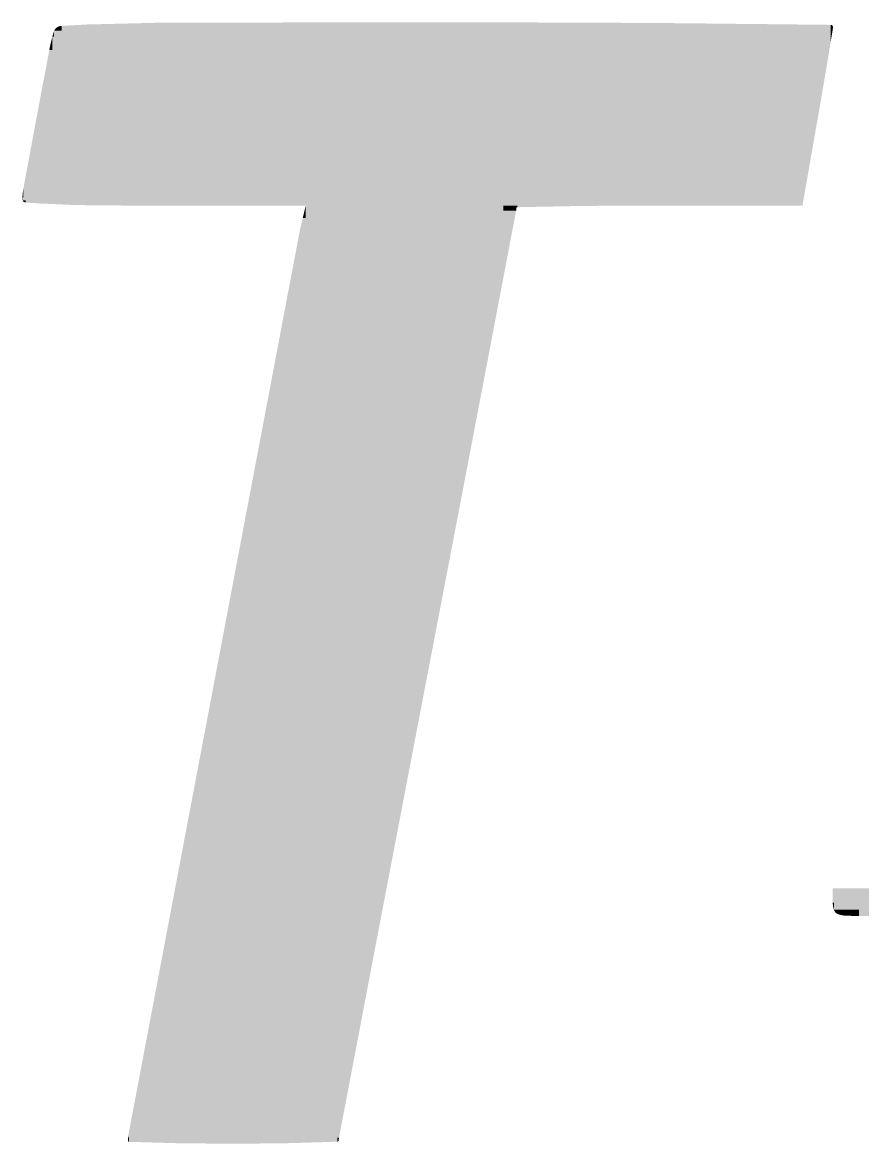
# Model space of a CAD drawing. Extents: x 149 to 8866, y 149 to 4853.
# Drawn here: x 5005.2 to 5111.2, y 4642.8 to 4784.2 of the extents above; entities that cross this region are included whole.
import ezdxf

# ---------------------------------------------------------------- set-up
doc = ezdxf.new("R2010")
doc.units = 0
doc.layers.add('L1D0', color=1, linetype='CONTINUOUS')

msp = doc.modelspace()

# ---------------------------------------------------------------- linework, layer by layer
at = {"layer": 'L1D0'}
for points in [[(5009.48, 4783.506), (5009.539, 4783.553), (5009.602, 4783.506), (5009.602, 4783.596)], [(5009.602, 4783.596), (5009.667, 4783.634), (5009.734, 4783.596), (5009.734, 4783.668)], [(5009.602, 4783.455), (5009.602, 4783.596), (5010.136, 4783.455), (5010.136, 4783.596)], [(5009.734, 4783.668), (5009.804, 4783.697), (5009.875, 4783.668), (5009.875, 4783.721)], [(5009.734, 4783.596), (5009.734, 4783.668), (5009.875, 4783.596), (5009.875, 4783.668)], [(5009.875, 4783.721), (5009.949, 4783.741), (5010.023, 4783.721), (5010.023, 4783.755)], [(5009.875, 4783.596), (5009.875, 4783.721), (5010.136, 4783.596), (5010.136, 4783.721)], [(5010.023, 4783.755), (5010.098, 4783.764), (5010.136, 4783.755), (5010.136, 4783.766)], [(5010.023, 4783.721), (5010.023, 4783.755), (5010.136, 4783.721), (5010.136, 4783.755)], [(5010.136, 4783.151), (5010.136, 4783.766), (5013.396, 4783.151), (5013.396, 4783.938)], [(5013.396, 4782.422), (5013.396, 4783.938), (5016.661, 4782.422), (5016.661, 4784.019)], [(5016.661, 4780.736), (5016.661, 4784.019), (5022.391, 4780.736), (5022.391, 4784.162)], [(5022.391, 4780.736), (5022.391, 4784.162), (5028.124, 4780.736), (5028.124, 4784.172)], [(5028.124, 4776.45), (5028.124, 4784.172), (5043.286, 4776.45), (5043.286, 4784.2)], [(5043.286, 4767.707), (5043.286, 4784.2), (5065.842, 4767.707), (5065.842, 4784.2)], [(5065.842, 4784.131), (5065.842, 4784.2), (5067.833, 4784.131), (5067.833, 4784.2)], [(5065.842, 4772.125), (5065.842, 4784.131), (5085.123, 4772.125), (5085.123, 4784.131)], [(5067.833, 4784.131), (5067.833, 4784.2), (5077.22, 4784.131), (5077.22, 4784.162)], [(5077.22, 4784.131), (5077.22, 4784.162), (5085.123, 4784.131)], [(5085.123, 4778.226), (5085.123, 4784.131), (5093.026, 4778.226), (5093.026, 4784.046)], [(5093.026, 4781.669), (5093.026, 4784.046), (5100.112, 4781.669), (5100.112, 4783.97)], [(5100.112, 4781.669), (5100.112, 4783.97), (5107.133, 4781.669), (5107.133, 4783.892)], [(5107.133, 4783.885), (5107.133, 4783.892), (5107.198, 4783.885), (5107.198, 4783.891)], [(5107.133, 4783.815), (5107.133, 4783.885), (5107.25, 4783.815), (5107.25, 4783.885)], [(5107.133, 4783.758), (5107.133, 4783.815), (5107.365, 4783.758), (5107.365, 4783.815)], [(5107.133, 4783.692), (5107.133, 4783.758), (5107.401, 4783.692), (5107.401, 4783.758)], [(5107.133, 4783.625), (5107.133, 4783.692), (5107.422, 4783.625), (5107.42, 4783.692)], [(5107.133, 4783.524), (5107.133, 4783.625), (5107.421, 4783.524), (5107.422, 4783.625)], [(5107.198, 4783.885), (5107.198, 4783.891), (5107.25, 4783.885), (5107.216, 4783.891)], [(5107.25, 4783.859), (5107.25, 4783.885), (5107.313, 4783.859), (5107.282, 4783.875)], [(5107.25, 4783.839), (5107.25, 4783.859), (5107.341, 4783.839), (5107.313, 4783.859)], [(5107.25, 4783.815), (5107.25, 4783.839), (5107.365, 4783.815), (5107.341, 4783.839)], [(5107.365, 4783.758), (5107.365, 4783.815), (5107.401, 4783.758), (5107.385, 4783.788)], [(5107.401, 4783.692), (5107.401, 4783.758), (5107.42, 4783.692), (5107.413, 4783.725)], [(5008.596, 4780.736), (5008.704, 4781.303), (5008.974, 4780.736), (5008.974, 4782.422)], [(5008.974, 4782.422), (5009.135, 4782.975), (5009.203, 4782.422), (5009.203, 4782.975)], [(5008.974, 4780.736), (5008.974, 4782.422), (5016.661, 4780.736), (5016.661, 4782.422)], [(5009.135, 4782.975), (5009.146, 4783.011), (5009.203, 4782.975), (5009.203, 4783.011)], [(5009.146, 4783.011), (5009.173, 4783.082), (5009.203, 4783.011), (5009.203, 4783.082)], [(5009.173, 4783.082), (5009.203, 4783.151), (5009.203, 4783.082)], [(5009.203, 4783.151), (5009.239, 4783.218), (5009.424, 4783.151), (5009.424, 4783.218)], [(5009.203, 4782.422), (5009.203, 4783.151), (5013.396, 4782.422), (5013.396, 4783.151)], [(5009.239, 4783.218), (5009.279, 4783.282), (5009.424, 4783.218), (5009.424, 4783.282)], [(5009.279, 4783.282), (5009.323, 4783.343), (5009.424, 4783.282), (5009.424, 4783.343)], [(5009.323, 4783.343), (5009.372, 4783.401), (5009.424, 4783.343), (5009.424, 4783.455)], [(5009.424, 4783.455), (5009.48, 4783.506), (5009.602, 4783.455), (5009.602, 4783.506)], [(5009.424, 4783.151), (5009.424, 4783.455), (5010.136, 4783.151), (5010.136, 4783.455)], [(5107.133, 4783.423), (5107.133, 4783.524), (5107.415, 4783.423), (5107.421, 4783.524)], [(5107.133, 4783.323), (5107.133, 4783.423), (5107.404, 4783.323), (5107.415, 4783.423)], [(5107.133, 4783.273), (5107.133, 4783.323), (5107.395, 4783.273), (5107.404, 4783.323)], [(5107.133, 4781.669), (5107.133, 4783.273), (5107.395, 4783.273)], [(5007.78, 4776.45), (5008.596, 4780.736), (5028.124, 4776.45), (5028.124, 4780.736)], [(5093.026, 4778.226), (5093.026, 4781.669), (5106.564, 4778.226), (5106.564, 4781.669)], [(5106.564, 4778.226), (5106.564, 4781.669), (5106.868, 4780.066), (5107.133, 4781.669)], [(5085.123, 4772.125), (5085.123, 4778.226), (5105.511, 4772.125), (5105.511, 4778.226)], [(5105.511, 4776.389), (5105.511, 4778.226), (5106.249, 4776.389), (5106.564, 4778.226)], [(5006.146, 4767.707), (5006.978, 4772.162), (5007.78, 4767.707), (5007.78, 4776.45)], [(5007.78, 4767.707), (5007.78, 4776.45), (5043.286, 4767.707), (5043.286, 4776.45)], [(5105.511, 4774.257), (5105.511, 4776.389), (5105.885, 4774.257), (5106.249, 4776.389)], [(5105.511, 4772.125), (5105.511, 4774.257), (5105.885, 4774.257)], [(5065.842, 4761.1), (5065.842, 4772.125), (5103.583, 4761.1), (5105.511, 4772.125)], [(5005.323, 4763.25), (5006.146, 4767.707), (5018.792, 4763.25), (5018.792, 4767.707)], [(5018.792, 4761.1), (5018.792, 4767.707), (5039.042, 4761.1), (5039.042, 4767.707)], [(5039.042, 4761.1), (5039.042, 4767.707), (5040.927, 4761.1), (5040.927, 4767.707)], [(5040.927, 4759.525), (5040.927, 4767.707), (5065.842, 4759.525), (5065.842, 4767.707)], [(5005.2, 4762.133), (5005.227, 4762.582), (5005.323, 4762.133), (5005.323, 4762.582)], [(5005.227, 4762.582), (5005.282, 4763.029), (5005.323, 4762.582), (5005.323, 4763.25)], [(5005.323, 4762.133), (5005.323, 4763.25), (5009.244, 4762.133), (5009.244, 4763.25)], [(5011.881, 4761.164), (5009.244, 4761.283), (5011.881, 4763.25), (5009.244, 4763.25)], [(5014.52, 4761.139), (5011.881, 4761.164), (5014.52, 4763.25), (5011.881, 4763.25)], [(5018.792, 4761.1), (5014.52, 4761.139), (5018.792, 4763.25), (5014.52, 4763.25)], [(5005.2, 4761.884), (5005.2, 4762.133), (5005.233, 4761.884), (5005.233, 4762.133)], [(5005.206, 4761.836), (5005.2, 4761.884), (5005.233, 4761.836), (5005.233, 4761.884)], [(5005.233, 4761.743), (5005.217, 4761.789), (5005.233, 4761.836), (5005.206, 4761.836)], [(5005.233, 4761.743), (5005.233, 4762.133), (5007.416, 4761.743), (5007.416, 4762.133)], [(5005.255, 4761.7), (5005.233, 4761.743), (5005.59, 4761.7), (5005.59, 4761.743)], [(5005.312, 4761.622), (5005.281, 4761.659), (5005.312, 4761.7), (5005.255, 4761.7)], [(5005.312, 4761.622), (5005.312, 4761.7), (5005.59, 4761.622), (5005.59, 4761.7)], [(5005.386, 4761.56), (5005.347, 4761.589), (5005.386, 4761.622), (5005.312, 4761.622)], [(5005.386, 4761.56), (5005.386, 4761.622), (5005.59, 4761.56), (5005.59, 4761.622)], [(5005.472, 4761.516), (5005.428, 4761.535), (5005.472, 4761.56), (5005.386, 4761.56)], [(5005.472, 4761.516), (5005.472, 4761.56), (5005.59, 4761.516), (5005.59, 4761.56)], [(5005.518, 4761.501), (5005.472, 4761.516), (5005.518, 4761.516)], [(5005.518, 4761.501), (5005.518, 4761.516), (5005.59, 4761.501), (5005.59, 4761.516)], [(5005.59, 4761.491), (5005.565, 4761.493), (5005.59, 4761.501), (5005.518, 4761.501)], [(5007.416, 4761.365), (5005.59, 4761.491), (5007.416, 4761.743), (5005.59, 4761.743)], [(5009.244, 4761.283), (5007.416, 4761.365), (5009.244, 4762.133), (5007.416, 4762.133)], [(5040.555, 4759.525), (5040.927, 4761.1), (5040.927, 4759.525)], [(5065.842, 4760.792), (5065.842, 4761.1), (5067.506, 4760.792), (5067.506, 4761.1)], [(5067.506, 4760.894), (5067.506, 4761.1), (5067.64, 4760.894), (5067.64, 4761.1)], [(5067.64, 4760.894), (5067.64, 4761.1), (5070.22, 4760.947), (5070.22, 4761.1)], [(5070.22, 4760.947), (5070.22, 4761.1), (5072.8, 4760.998), (5072.8, 4761.1)], [(5072.8, 4760.998), (5072.8, 4761.1), (5075.711, 4761.054), (5075.711, 4761.1)], [(5075.711, 4761.054), (5075.711, 4761.1), (5078.624, 4761.075), (5078.624, 4761.1)], [(5078.624, 4761.075), (5078.624, 4761.1), (5082.082, 4761.1)], [(5039.919, 4756.536), (5040.204, 4758.038), (5040.555, 4756.536), (5040.555, 4759.525)], [(5040.555, 4751.911), (5040.555, 4759.525), (5065.842, 4751.911), (5065.842, 4759.525)], [(5065.842, 4760.468), (5065.842, 4760.792), (5067.473, 4760.468), (5067.473, 4760.792)], [(5065.842, 4751.911), (5065.842, 4760.468), (5067.473, 4760.468)], [(5067.473, 4760.704), (5067.473, 4760.792), (5067.5, 4760.704), (5067.5, 4760.792)], [(5067.473, 4760.609), (5067.473, 4760.704), (5067.494, 4760.609), (5067.5, 4760.704)], [(5067.473, 4760.468), (5067.473, 4760.609), (5067.483, 4760.515), (5067.494, 4760.609)], [(5067.5, 4760.765), (5067.5, 4760.792), (5067.506, 4760.792)], [(5067.506, 4760.877), (5067.506, 4760.894), (5067.574, 4760.877), (5067.574, 4760.894)], [(5067.506, 4760.861), (5067.506, 4760.877), (5067.55, 4760.861), (5067.574, 4760.877)], [(5067.506, 4760.841), (5067.506, 4760.861), (5067.531, 4760.841), (5067.55, 4760.861)], [(5067.506, 4760.792), (5067.506, 4760.841), (5067.516, 4760.818), (5067.531, 4760.841)], [(5067.574, 4760.877), (5067.574, 4760.894), (5067.599, 4760.888), (5067.626, 4760.894)], [(5039.042, 4751.911), (5039.919, 4756.536), (5040.555, 4751.911), (5040.555, 4756.536)], [(5037.419, 4743.354), (5039.042, 4751.911), (5064.21, 4743.354), (5065.842, 4751.911)], [(5035.625, 4733.89), (5037.419, 4743.354), (5062.405, 4733.89), (5064.21, 4743.354)], [(5034.632, 4728.655), (5035.625, 4733.89), (5060.595, 4728.655), (5060.595, 4733.89)], [(5060.595, 4724.428), (5060.595, 4733.89), (5062.405, 4733.89)], [(5033.831, 4724.428), (5034.632, 4728.655), (5060.595, 4724.428), (5060.595, 4728.655)], [(5031.707, 4713.221), (5033.831, 4724.428), (5058.45, 4713.221), (5060.595, 4724.428)], [(5029.582, 4702.015), (5031.707, 4713.221), (5056.3, 4702.015), (5058.45, 4713.221)], [(5029.347, 4700.773), (5029.582, 4702.015), (5056.062, 4700.773), (5056.3, 4702.015)], [(5027.458, 4690.807), (5029.347, 4700.773), (5054.15, 4690.807), (5056.062, 4700.773)], [(5025.333, 4679.598), (5027.458, 4690.807), (5052.006, 4679.598), (5054.15, 4690.807)], [(5023.958, 4672.344), (5025.333, 4679.598), (5050.194, 4672.344), (5050.194, 4679.598)], [(5050.194, 4670.129), (5050.194, 4679.598), (5052.006, 4679.598)], [(5107.4, 4673.164), (5107.4, 4675), (5114.575, 4673.164), (5114.575, 4675)], [(5023.538, 4670.129), (5023.958, 4672.344), (5050.194, 4670.129), (5050.194, 4672.344)], [(5107.41, 4672.992), (5107.4, 4673.164), (5107.541, 4672.992), (5107.541, 4673.164)], [(5107.429, 4672.822), (5107.41, 4672.992), (5107.541, 4672.822), (5107.541, 4672.992)], [(5107.457, 4672.653), (5107.429, 4672.822), (5107.541, 4672.653), (5107.541, 4672.822)], [(5107.541, 4672.32), (5107.495, 4672.486), (5107.541, 4672.653), (5107.457, 4672.653)], [(5107.541, 4672.32), (5107.541, 4673.164), (5110.73, 4672.32), (5110.73, 4673.164)], [(5107.569, 4672.239), (5107.541, 4672.32), (5107.76, 4672.239), (5107.76, 4672.32)], [(5107.58, 4672.208), (5107.569, 4672.239), (5107.76, 4672.208), (5107.76, 4672.239)], [(5107.607, 4672.147), (5107.58, 4672.208), (5107.76, 4672.147), (5107.76, 4672.208)], [(5107.638, 4672.089), (5107.607, 4672.147), (5107.76, 4672.089), (5107.76, 4672.147)], [(5107.674, 4672.033), (5107.638, 4672.089), (5107.76, 4672.033), (5107.76, 4672.089)], [(5107.76, 4671.931), (5107.715, 4671.98), (5107.76, 4672.033), (5107.674, 4672.033)], [(5107.76, 4671.931), (5107.76, 4672.32), (5109.16, 4671.931), (5109.16, 4672.32)], [(5107.808, 4671.886), (5107.76, 4671.931), (5107.973, 4671.886), (5107.973, 4671.931)], [(5107.86, 4671.845), (5107.808, 4671.886), (5107.973, 4671.845), (5107.973, 4671.886)], [(5107.973, 4671.776), (5107.973, 4671.931), (5108.513, 4671.776), (5108.513, 4671.931)], [(5108.513, 4671.609), (5108.513, 4671.931), (5109.16, 4671.609), (5109.16, 4671.931)], [(5110.73, 4671.5), (5109.16, 4671.535), (5110.73, 4672.32), (5109.16, 4672.32)], [(5110.73, 4671.5), (5110.73, 4673.164), (5114.575, 4671.5), (5114.575, 4673.164)], [(5107.973, 4671.776), (5107.915, 4671.808), (5107.973, 4671.845), (5107.86, 4671.845)], [(5108.065, 4671.737), (5108.034, 4671.749), (5108.065, 4671.776), (5107.973, 4671.776)], [(5108.065, 4671.737), (5108.065, 4671.776), (5108.153, 4671.737), (5108.153, 4671.776)], [(5108.153, 4671.706), (5108.065, 4671.737), (5108.153, 4671.737)], [(5108.153, 4671.706), (5108.153, 4671.776), (5108.332, 4671.706), (5108.332, 4671.776)], [(5108.332, 4671.653), (5108.153, 4671.706), (5108.332, 4671.706)], [(5108.513, 4671.609), (5108.332, 4671.653), (5108.513, 4671.776), (5108.332, 4671.776)], [(5108.881, 4671.551), (5108.696, 4671.576), (5108.881, 4671.609), (5108.513, 4671.609)], [(5109.067, 4671.537), (5108.881, 4671.551), (5109.067, 4671.609), (5108.881, 4671.609)], [(5109.16, 4671.535), (5109.067, 4671.537), (5109.16, 4671.609), (5109.067, 4671.609)], [(5021.743, 4660.658), (5023.538, 4670.129), (5048.39, 4660.658), (5050.194, 4670.129)], [(5020.121, 4652.104), (5021.743, 4660.658), (5046.76, 4652.104), (5048.39, 4660.658)], [(5018.569, 4643.914), (5020.121, 4652.104), (5034.35, 4643.914), (5034.35, 4652.104)], [(5034.35, 4643.55), (5034.35, 4652.104), (5045.132, 4643.55), (5046.76, 4652.104)], [(5018.515, 4643.548), (5018.546, 4643.793), (5018.569, 4643.548), (5018.569, 4643.914)], [(5018.569, 4643.548), (5018.569, 4643.914), (5020.528, 4643.548), (5020.528, 4643.914)], [(5022.407, 4642.911), (5020.528, 4642.965), (5022.407, 4643.914), (5020.528, 4643.914)], [(5024.553, 4642.85), (5022.407, 4642.911), (5024.553, 4643.914), (5022.407, 4643.914)], [(5026.7, 4642.827), (5024.553, 4642.85), (5026.7, 4643.914), (5024.553, 4643.914)], [(5029.25, 4642.8), (5026.7, 4642.827), (5029.25, 4643.914), (5026.7, 4643.914)], [(5029.25, 4642.8), (5029.25, 4643.914), (5034.35, 4642.8), (5034.35, 4643.914)], [(5018.5, 4643.301), (5018.515, 4643.548), (5018.649, 4643.301), (5018.649, 4643.548)], [(5018.5, 4643.165), (5018.5, 4643.301), (5018.649, 4643.165), (5018.649, 4643.301)], [(5018.504, 4643.139), (5018.5, 4643.165), (5018.649, 4643.139), (5018.649, 4643.165)], [(5018.527, 4643.091), (5018.513, 4643.114), (5018.527, 4643.139), (5018.504, 4643.139)], [(5018.527, 4643.091), (5018.527, 4643.139), (5018.649, 4643.091), (5018.649, 4643.139)], [(5018.563, 4643.053), (5018.543, 4643.07), (5018.563, 4643.091), (5018.527, 4643.091)], [(5018.563, 4643.053), (5018.563, 4643.091), (5018.649, 4643.053), (5018.649, 4643.091)], [(5018.585, 4643.039), (5018.563, 4643.053), (5018.649, 4643.039), (5018.649, 4643.053)], [(5018.61, 4643.03), (5018.585, 4643.039), (5018.61, 4643.039)], [(5018.61, 4643.03), (5018.61, 4643.039), (5018.649, 4643.03), (5018.649, 4643.039)], [(5018.649, 4643.023), (5018.636, 4643.024), (5018.649, 4643.03), (5018.61, 4643.03)], [(5020.528, 4642.965), (5018.649, 4643.023), (5020.528, 4643.548), (5018.649, 4643.548)], [(5034.35, 4642.8), (5034.35, 4643.55), (5036.9, 4642.83), (5036.9, 4643.55)], [(5036.9, 4642.83), (5036.9, 4643.55), (5039.047, 4642.855), (5039.047, 4643.55)], [(5039.047, 4642.855), (5039.047, 4643.55), (5041.193, 4642.922), (5041.193, 4643.55)], [(5041.193, 4642.922), (5041.193, 4643.55), (5043.065, 4642.98), (5043.065, 4643.55)], [(5043.065, 4642.98), (5043.065, 4643.55), (5044.937, 4643.046), (5044.937, 4643.55)], [(5044.937, 4643.494), (5044.937, 4643.55), (5045.121, 4643.494), (5045.132, 4643.55)], [(5044.937, 4643.382), (5044.937, 4643.494), (5045.107, 4643.382), (5045.121, 4643.494)], [(5044.937, 4643.27), (5044.937, 4643.382), (5045.1, 4643.27), (5045.107, 4643.382)], [(5044.937, 4643.2), (5044.937, 4643.27), (5045.1, 4643.2), (5045.1, 4643.27)], [(5044.937, 4643.171), (5044.937, 4643.2), (5045.095, 4643.171), (5045.1, 4643.2)], [(5044.937, 4643.119), (5044.937, 4643.171), (5045.071, 4643.119), (5045.071, 4643.171)], [(5044.937, 4643.077), (5044.937, 4643.119), (5045.031, 4643.077), (5045.031, 4643.119)], [(5044.937, 4643.052), (5044.937, 4643.077), (5044.98, 4643.052), (5044.98, 4643.077)], [(5044.937, 4643.046), (5044.937, 4643.052), (5044.952, 4643.046), (5044.98, 4643.052)], [(5044.98, 4643.052), (5044.98, 4643.077), (5045.007, 4643.063), (5045.031, 4643.077)], [(5045.031, 4643.077), (5045.031, 4643.119), (5045.053, 4643.096), (5045.071, 4643.119)], [(5045.071, 4643.119), (5045.071, 4643.171), (5045.085, 4643.144), (5045.095, 4643.171)]]:
    msp.add_solid(points, dxfattribs=at)

doc.saveas('drawing.dxf')
